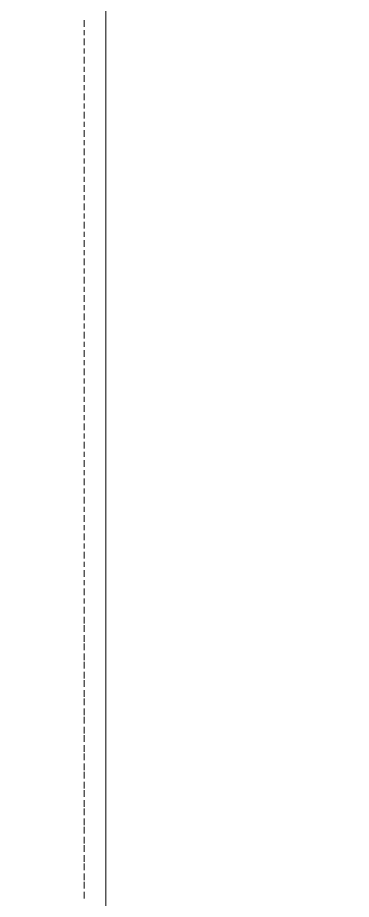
# Model space of a CAD drawing. Header units: inches. Extents: x 1969 to 240164, y 1364 to 46451.
# Drawn here: x 53042 to 53725, y 24504 to 26307 of the extents above; entities that cross this region are included whole.
import ezdxf

# ---------------------------------------------------------------- set-up
doc = ezdxf.new("R2010")
doc.units = ezdxf.units.IN
doc.header["$MEASUREMENT"] = 0
for name, color, linetype in [('PDF_HAT', 7, 'Continuous'), ('PDF_ROAD', 7, 'Continuous'), ('PDF_TXT', 7, 'Continuous')]:
    doc.layers.add(name, color=color, linetype=linetype)

msp = doc.modelspace()

# ---------------------------------------------------------------- linework, layer by layer
at = {"layer": 'PDF_HAT', "lineweight": 0}
msp.add_lwpolyline([(53222.5, 24007.6), (53222.5, 21972.6), (53222.5, 20953.4), (53467.9, 20953.4), (53467.9, 20353.5), (54425.8, 20353.5), (54903, 20353.5), (55622.2, 20353.5), (55622.2, 28490.1), (53253.2, 28490.1), (53222.5, 28490.1), (53222.5, 24430.3), (53041.8, 24430.3), (53041.8, 24007.6)], close=True, dxfattribs=at)
at = {"layer": 'PDF_ROAD', "lineweight": 0}
msp.add_lwpolyline([(54040.6, 28490.1), (55622.2, 28490.1), (55622.2, 20353.5), (53474.7, 20353.5), (53474.7, 20953.4), (53222.5, 20953.4), (53222.5, 24007.6), (53041.8, 24007.6), (53041.8, 24430.3), (53222.5, 24430.3), (53222.5, 28040.1)], dxfattribs=at)
at = {"layer": 'PDF_TXT', "lineweight": 0}
for points in [[(53178.2, 26301.7), (53178.2, 26288)], [(53178.2, 26281.2), (53178.2, 26271)], [(53178.2, 26264.2), (53178.2, 26250.5)], [(53178.2, 26243.7), (53178.2, 26233.5)], [(53178.2, 26226.7), (53178.2, 26213)], [(53178.2, 26206.2), (53178.2, 26196)], [(53178.2, 26189.2), (53178.2, 26175.5)], [(53178.2, 26168.7), (53178.2, 26158.5)], [(53178.2, 26151.7), (53178.2, 26138.1)], [(53178.2, 26131.2), (53178.2, 26121)], [(53178.2, 26114.2), (53178.2, 26100.6)], [(53178.2, 26093.7), (53178.2, 26083.5)], [(53178.2, 26076.7), (53178.2, 26063.1)], [(53178.2, 26056.2), (53178.2, 26046)], [(53178.2, 26039.2), (53178.2, 26025.6)], [(53178.2, 26018.7), (53178.2, 26008.5)], [(53178.2, 26001.7), (53178.2, 25988.1)], [(53178.2, 25981.2), (53178.2, 25971)], [(53178.2, 25964.2), (53178.2, 25950.6)], [(53178.2, 25943.8), (53178.2, 25933.5)], [(53178.2, 25926.7), (53178.2, 25913.1)], [(53178.2, 25906.3), (53178.2, 25896)], [(53178.2, 25889.2), (53178.2, 25875.6)], [(53178.2, 25868.8), (53178.2, 25858.5)], [(53178.2, 25851.7), (53178.2, 25838.1)], [(53178.2, 25831.3), (53178.2, 25821)], [(53178.2, 25814.2), (53178.2, 25800.6)], [(53178.2, 25793.8), (53178.2, 25783.5)], [(53178.2, 25776.7), (53178.2, 25763.1)], [(53178.2, 25756.3), (53178.2, 25746)], [(53178.2, 25739.2), (53178.2, 25725.6)], [(53178.2, 25718.8), (53178.2, 25708.6)], [(53178.2, 25701.7), (53178.2, 25688.1)], [(53178.2, 25681.3), (53178.2, 25671.1)], [(53178.2, 25664.2), (53178.2, 25650.6)], [(53178.2, 25643.8), (53178.2, 25633.6)], [(53178.2, 25626.7), (53178.2, 25613.1)], [(53178.2, 25606.3), (53178.2, 25596.1)], [(53178.2, 25589.2), (53178.2, 25575.6)], [(53178.2, 25568.8), (53178.2, 25558.6)], [(53178.2, 25551.8), (53178.2, 25538.1)], [(53178.2, 25531.3), (53178.2, 25521.1)], [(53178.2, 25514.3), (53178.2, 25500.6)], [(53178.2, 25493.8), (53178.2, 25483.6)], [(53178.2, 25476.8), (53178.2, 25463.1)], [(53178.2, 25456.3), (53178.2, 25446.1)], [(53178.2, 25439.3), (53178.2, 25425.6)], [(53178.2, 25418.8), (53178.2, 25408.6)], [(53178.2, 25401.8), (53178.2, 25388.1)], [(53178.2, 25381.3), (53178.2, 25371.1)], [(53178.2, 25364.3), (53178.2, 25350.6)], [(53178.2, 25343.8), (53178.2, 25333.6)], [(53178.2, 25326.8), (53178.2, 25313.1)], [(53178.2, 25306.3), (53178.2, 25296.1)], [(53178.2, 25289.3), (53178.2, 25275.6)], [(53178.2, 25268.8), (53178.2, 25258.6)], [(53178.2, 25251.8), (53178.2, 25238.2)], [(53178.2, 25231.3), (53178.2, 25221.1)], [(53178.2, 25214.3), (53178.2, 25200.7)], [(53178.2, 25193.8), (53178.2, 25183.6)], [(53178.2, 25176.8), (53178.2, 25163.2)], [(53178.2, 25156.3), (53178.2, 25146.1)], [(53178.2, 25139.3), (53178.2, 25125.7)], [(53178.2, 25118.8), (53178.2, 25108.6)], [(53178.2, 25101.8), (53178.2, 25088.2)], [(53178.2, 25081.4), (53178.2, 25067.7)], [(53178.2, 25064.3), (53178.2, 25050.7)], [(53178.2, 25043.9), (53178.2, 25030.2)], [(53178.2, 25026.8), (53178.2, 25013.2)], [(53178.2, 25006.4), (53178.2, 24992.7)], [(53178.2, 24989.3), (53178.2, 24975.7)], [(53178.2, 24968.9), (53178.2, 24955.2)], [(53178.2, 24951.8), (53178.2, 24938.2)], [(53178.2, 24931.4), (53178.2, 24917.7)], [(53178.2, 24914.3), (53178.2, 24900.7)], [(53178.2, 24893.9), (53178.2, 24880.2)], [(53178.2, 24876.8), (53178.2, 24863.2)], [(53178.2, 24856.4), (53178.2, 24842.7)], [(53178.2, 24839.3), (53178.2, 24825.7)], [(53178.2, 24818.9), (53178.2, 24805.2)], [(53178.2, 24801.8), (53178.2, 24788.2)], [(53178.2, 24781.4), (53178.2, 24767.7)], [(53178.2, 24764.3), (53178.2, 24750.7)], [(53178.2, 24743.9), (53178.2, 24730.3)], [(53178.2, 24726.8), (53178.2, 24713.2)], [(53178.2, 24706.4), (53178.2, 24692.8)], [(53178.2, 24689.3), (53178.2, 24675.7)], [(53178.2, 24668.9), (53178.2, 24655.3)], [(53178.2, 24651.9), (53178.2, 24638.2)], [(53178.2, 24631.4), (53178.2, 24617.8)], [(53178.2, 24614.4), (53178.2, 24600.7)], [(53178.2, 24593.9), (53178.2, 24580.3)], [(53178.2, 24576.9), (53178.2, 24563.2)], [(53178.2, 24556.4), (53178.2, 24542.8)], [(53178.2, 24539.4), (53178.2, 24525.7)], [(53178.2, 24518.9), (53178.2, 24505.3)]]:
    msp.add_lwpolyline(points, dxfattribs=at)

doc.saveas('drawing.dxf')
